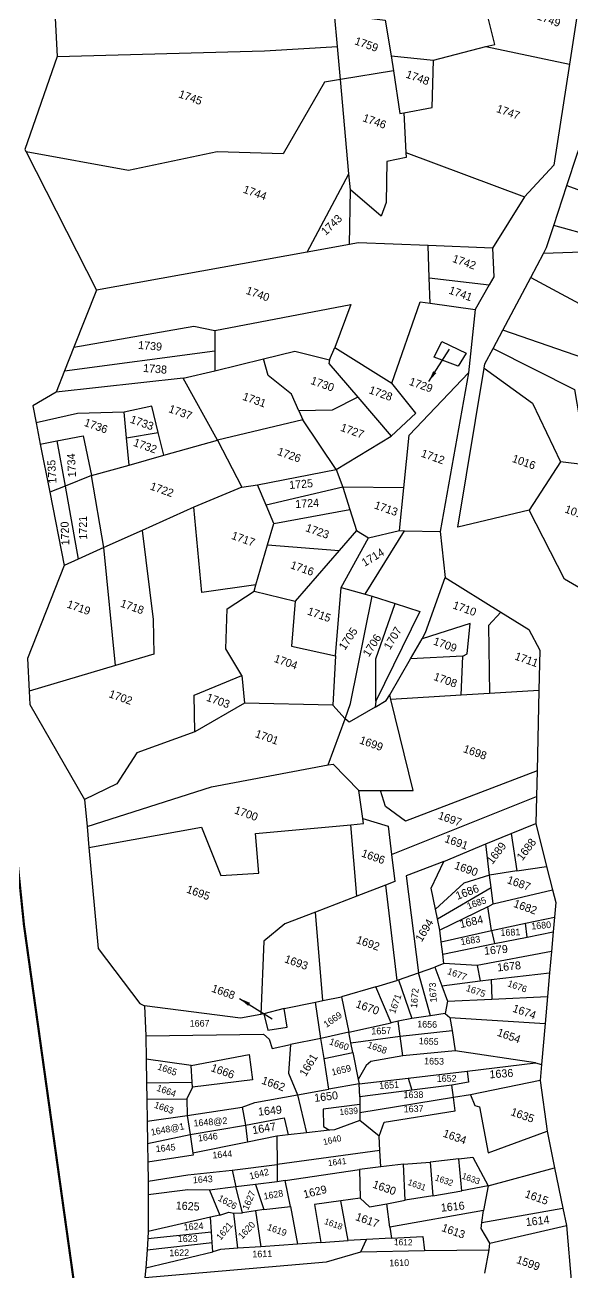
# Model space of a CAD drawing. Header units: metres. Extents: x 257130 to 259931, y 2184702 to 2188115.
# Drawn here: x 257458 to 257702, y 2185985 to 2186541 of the extents above; entities that cross this region are included whole.
import ezdxf

# ---------------------------------------------------------------- set-up
doc = ezdxf.new("R2010")
doc.units = ezdxf.units.M
for name, color, linetype in [('OFF', 1, 'Continuous'), ('POLY_PARCEL', 6, 'Continuous'), ('POLY_ROAD', 30, 'Continuous'), ('SYM_ARROW', 1, 'Continuous'), ('TEXT_PARCEL', 7, 'Continuous'), ('V_BOUND_LINE', 7, 'Continuous')]:
    doc.layers.add(name, color=color, linetype=linetype)
doc.styles.add('TEXT_MAP', font='', dxfattribs={"height": 1.8})
doc.styles.get('TEXT_MAP').set_extended_font_data('Kruti Dev 050')
doc.dimstyles.get("Standard").update_dxf_attribs({"dimtxt": 0.18, "dimasz": 0.18, "dimexe": 0.18, "dimexo": 0.0625, "dimgap": 0.09, "dimtad": 0, "dimtih": 1, "dimtoh": 1, "dimdec": 4, "dimzin": 0, "dimdsep": 46, "dimtxsty": 'Standard', "dimcen": 0.09, "dimadec": 0, "dimazin": 0, "dimtfac": 1, "dimtdec": 4, "dimtofl": 0, "dimtmove": 0, "dimatfit": 3, "dimfxl": 1, "dimtolj": 1, "dimtzin": 0, "dimarcsym": 0})

# ---------------------------------------------------------------- blocks, each defined once
blk = doc.blocks.new('TEXTARROW')
blk.add_leader([(0, 0), (8.64, 0)], dimstyle='Standard', override={"dimtxt": 2.5, "dimasz": 2.5, "dimexe": 1.25, "dimexo": 0.625, "dimgap": 0.625, "dimtad": 1, "dimtih": 0, "dimtoh": 0, "dimzin": 8, "dimcen": 2.5, "dimtofl": 1})

msp = doc.modelspace()

# ---------------------------------------------------------------- linework, layer by layer
at = {"layer": 'OFF'}
for points in [[(257681.04, 2186464.59), (257666.77, 2186441.66)], [(257659.07, 2186414.25), (257656.09, 2186386.04)], [(257643.56, 2186315.2), (257645.69, 2186294.76)]]:
    msp.add_lwpolyline(points, dxfattribs=at)
at = {"layer": 'POLY_PARCEL'}
for points in [[(257480.97, 2186590.03), (257470.9, 2186564.46), (257472.78, 2186527.19)], [(257663.93, 2186531.61), (257667.84, 2186532.63), (257663.72, 2186549.24)], [(257597.78, 2186531.61), (257596.47, 2186546.28)], [(257596.47, 2186546.28), (257619.05, 2186543.36), (257621.67, 2186527.5)], [(257472.78, 2186527.19), (257565.18, 2186529.69), (257597.78, 2186531.61)], [(257599.1, 2186516.92), (257597.78, 2186531.61)], [(257640.54, 2186525.55), (257663.93, 2186531.61)], [(257663.93, 2186531.61), (257701.16, 2186523.78)], [(257472.78, 2186527.19), (257458.45, 2186485.76), (257459.02, 2186484.64)], [(257621.67, 2186527.5), (257640.54, 2186525.55)], [(257621.67, 2186527.5), (257622.78, 2186520.78)], [(257622.78, 2186520.78), (257599.1, 2186516.92)], [(257622.78, 2186520.78), (257625.47, 2186501.73), (257627.34, 2186502.09)], [(257627.34, 2186502.09), (257639.92, 2186504.52), (257640.54, 2186525.55)], [(257599.1, 2186516.92), (257599.05, 2186516.91), (257592.03, 2186515.79), (257573.56, 2186483.71), (257544.06, 2186484.6), (257504.66, 2186476.4), (257459.02, 2186484.64)], [(257602.86, 2186474.85), (257599.1, 2186516.92)], [(257627.34, 2186502.09), (257628.2, 2186484.45)], [(257459.02, 2186484.64), (257490.36, 2186422.9)], [(257628.2, 2186484.45), (257628.32, 2186482.1), (257619.76, 2186480.42), (257619.47, 2186462.03), (257617.16, 2186455.97), (257603.49, 2186467.79)], [(257628.2, 2186484.45), (257681.04, 2186464.59)], [(257584.21, 2186439.92), (257602.86, 2186474.85)], [(257603.49, 2186467.79), (257602.86, 2186474.85)], [(257603.16, 2186443.36), (257603.49, 2186467.79)], [(257700, 2186469.58), (257718.64, 2186462.87), (257712.45, 2186446.68), (257694.19, 2186451.81)], [(257603.16, 2186443.36), (257584.21, 2186439.92)], [(257638.11, 2186442.81), (257607.01, 2186444.06), (257603.16, 2186443.36)], [(257638.63, 2186428.4), (257638.11, 2186442.81)], [(257666.77, 2186441.66), (257638.11, 2186442.81)], [(257786.35, 2186443.22), (257736.78, 2186440.89), (257689.57, 2186439.33)], [(257584.21, 2186439.92), (257490.36, 2186422.9)], [(257638.63, 2186428.4), (257665.43, 2186425.34)], [(257639.03, 2186417.16), (257638.63, 2186428.4)], [(257683.89, 2186428.6), (257715.1, 2186411.73), (257785.14, 2186399.49)], [(257490.36, 2186422.9), (257480.29, 2186397.52)], [(257543.06, 2186405.02), (257603.7, 2186416.62), (257596.56, 2186397.36)], [(257621.95, 2186381.51), (257634.59, 2186417.8), (257639.03, 2186417.16)], [(257639.03, 2186417.16), (257659.07, 2186414.25)], [(257480.29, 2186397.52), (257533.75, 2186406.81), (257543.06, 2186405.02)], [(257543.06, 2186405.02), (257543.1, 2186395.81)], [(257715.8, 2186389.75), (257671.43, 2186405.06)], [(257480.29, 2186397.52), (257476.12, 2186386.96)], [(257476.12, 2186386.96), (257543.1, 2186395.81)], [(257543.1, 2186395.81), (257543.14, 2186386.91)], [(257564.77, 2186392.3), (257578.72, 2186395.77), (257594.12, 2186391.81)], [(257594.12, 2186391.81), (257596.56, 2186397.36)], [(257596.56, 2186397.36), (257621.95, 2186381.51)], [(257667.08, 2186396.84), (257703.39, 2186378.59), (257705.67, 2186365.6), (257740.39, 2186345.71)], [(257476.12, 2186386.96), (257472.32, 2186377.45)], [(257529, 2186383.7), (257543.14, 2186386.91)], [(257543.14, 2186386.91), (257564.77, 2186392.3)], [(257580.51, 2186369.07), (257577.2, 2186376.52), (257566.9, 2186384.93), (257564.77, 2186392.3)], [(257594.12, 2186391.81), (257593.89, 2186390.29), (257606.79, 2186375.15)], [(257663.17, 2186388.16), (257684.71, 2186372.52), (257697.09, 2186346.29)], [(257529, 2186383.7), (257472.32, 2186377.45)], [(257544.25, 2186356.07), (257529, 2186383.7)], [(257621.6, 2186357.78), (257632.6, 2186368.07), (257621.95, 2186381.51)], [(257627.31, 2186334.74), (257629.64, 2186358.27), (257656.09, 2186386.04)], [(257472.32, 2186377.45), (257461.9, 2186371.32), (257463.4, 2186363.72)], [(257517.85, 2186359.37), (257514.95, 2186371.25), (257502.64, 2186368.46)], [(257606.79, 2186375.15), (257595.32, 2186369.45), (257580.51, 2186369.07)], [(257606.79, 2186375.15), (257621.6, 2186357.78)], [(257502.64, 2186368.46), (257481.81, 2186367.94), (257463.4, 2186363.72)], [(257503.7, 2186357), (257502.64, 2186368.46)], [(257582.32, 2186365.14), (257544.25, 2186356.07)], [(257580.51, 2186369.07), (257582.32, 2186365.14)], [(257597.22, 2186342.85), (257582.32, 2186365.14)], [(257463.4, 2186363.72), (257465.28, 2186354.21)], [(257503.7, 2186357), (257517.85, 2186359.37)], [(257520.31, 2186349.29), (257517.85, 2186359.37)], [(257465.28, 2186354.21), (257472.69, 2186355.68)], [(257465.28, 2186354.21), (257469.51, 2186332.82)], [(257472.69, 2186355.68), (257484.39, 2186358.01), (257488.12, 2186340.17)], [(257472.69, 2186355.68), (257476.3, 2186335.5)], [(257504.82, 2186344.9), (257503.7, 2186357)], [(257520.31, 2186349.29), (257544.25, 2186356.07)], [(257544.25, 2186356.07), (257555.11, 2186335.08)], [(257597.22, 2186342.85), (257621.6, 2186357.78)], [(257504.82, 2186344.9), (257520.31, 2186349.29)], [(257488.12, 2186340.17), (257504.82, 2186344.9)], [(257562.1, 2186336.11), (257597.22, 2186342.85)], [(257597.22, 2186342.85), (257600.09, 2186335.02)], [(257697.09, 2186346.29), (257683.13, 2186324.75)], [(257740.47, 2186340.95), (257697.09, 2186346.29)], [(257488.12, 2186340.17), (257476.3, 2186335.5)], [(257493.59, 2186308.06), (257488.12, 2186340.17)], [(257476.3, 2186335.5), (257469.51, 2186332.82)], [(257469.51, 2186332.82), (257475.97, 2186300.13)], [(257476.3, 2186335.5), (257482.14, 2186302.9)], [(257555.11, 2186335.08), (257533.76, 2186326.12)], [(257555.11, 2186335.08), (257562.1, 2186336.11)], [(257565.95, 2186327), (257562.1, 2186336.11)], [(257600.09, 2186335.02), (257565.95, 2186327)], [(257627.31, 2186334.74), (257600.09, 2186335.02)], [(257600.09, 2186335.02), (257603.25, 2186325.06)], [(257625.43, 2186315.67), (257627.31, 2186334.74)], [(257533.76, 2186326.12), (257510.73, 2186315.76)], [(257561.42, 2186291.49), (257537.28, 2186287.96), (257533.76, 2186326.12)], [(257569.4, 2186318.84), (257565.95, 2186327)], [(257569.4, 2186318.84), (257603.25, 2186325.06)], [(257603.25, 2186325.06), (257606.21, 2186315.72)], [(257510.73, 2186315.76), (257493.59, 2186308.06)], [(257510.73, 2186315.76), (257515.55, 2186275.91), (257515.87, 2186260.51), (257498.72, 2186255.44)], [(257566.6, 2186309.25), (257569.4, 2186318.84)], [(257606.21, 2186315.72), (257598.49, 2186306.81)], [(257606.21, 2186315.72), (257611.56, 2186312.36)], [(257610.08, 2186287.29), (257627.62, 2186315.61)], [(257611.56, 2186312.36), (257625.43, 2186315.67)], [(257625.43, 2186315.67), (257627.62, 2186315.61)], [(257627.62, 2186315.61), (257643.56, 2186315.2)], [(257561.42, 2186291.49), (257566.6, 2186309.25)], [(257566.6, 2186309.25), (257598.49, 2186306.81)], [(257599.37, 2186290.19), (257611.56, 2186312.36)], [(257493.59, 2186308.06), (257482.14, 2186302.9)], [(257498.72, 2186255.44), (257493.59, 2186308.06)], [(257598.49, 2186306.81), (257578.86, 2186284.13)], [(257475.97, 2186300.13), (257459.64, 2186258.64), (257460.29, 2186244.07)], [(257482.14, 2186302.9), (257475.97, 2186300.13)], [(257635.47, 2186267.39), (257637.04, 2186270.11), (257645.69, 2186294.76)], [(257555.13, 2186250.95), (257548.04, 2186262.87), (257548.59, 2186280.71), (257560.6, 2186288.66)], [(257560.6, 2186288.66), (257561.42, 2186291.49)], [(257560.6, 2186288.66), (257578.86, 2186284.13)], [(257596.79, 2186259.78), (257599.37, 2186290.19)], [(257599.37, 2186290.19), (257610.08, 2186287.29)], [(257610.08, 2186287.29), (257613.23, 2186286.44)], [(257578.86, 2186284.13), (257577.22, 2186264.09), (257596.79, 2186259.78)], [(257601.12, 2186231.61), (257603.61, 2186238.45), (257613.23, 2186286.44)], [(257613.23, 2186286.44), (257623.43, 2186283.1)], [(257614.86, 2186239.55), (257614.8, 2186258.4), (257623.43, 2186283.1)], [(257623.43, 2186283.1), (257634.45, 2186279.49), (257614.86, 2186239.55)], [(257670.52, 2186279.29), (257664.99, 2186273.24), (257665.52, 2186242.94)], [(257653.55, 2186259.59), (257655.49, 2186260.73), (257656.9, 2186274.13), (257635.47, 2186267.39)], [(257630.33, 2186258.48), (257635.47, 2186267.39)], [(257596.79, 2186259.78), (257595.74, 2186237.81)], [(257653.55, 2186259.59), (257630.33, 2186258.48)], [(257652.93, 2186242.19), (257653.55, 2186259.59)], [(257498.72, 2186255.44), (257460.29, 2186244.07)], [(257621.05, 2186242.42), (257630.33, 2186258.48)], [(257534.16, 2186225.92), (257533.81, 2186242.2), (257555.13, 2186250.95)], [(257555.13, 2186250.95), (257556.26, 2186238.59)], [(257460.29, 2186244.07), (257460.56, 2186238.07), (257485.04, 2186195.64)], [(257614.53, 2186236.92), (257619.38, 2186239.77), (257621.05, 2186242.42)], [(257621.56, 2186240.34), (257621.05, 2186242.42)], [(257652.93, 2186242.19), (257621.56, 2186240.34)], [(257665.52, 2186242.94), (257652.93, 2186242.19)], [(257687.51, 2186244.23), (257665.52, 2186242.94)], [(257556.26, 2186238.59), (257534.16, 2186225.92)], [(257595.74, 2186237.81), (257556.26, 2186238.59)], [(257601.12, 2186231.61), (257595.74, 2186237.81)], [(257614.53, 2186236.92), (257602.96, 2186230.19), (257601.12, 2186231.61)], [(257614.86, 2186239.55), (257614.53, 2186236.92)], [(257616.87, 2186199.73), (257631.51, 2186199.72), (257621.56, 2186240.34)], [(257593.65, 2186211.1), (257601.12, 2186231.61)], [(257534.16, 2186225.92), (257508.31, 2186216.49), (257499.38, 2186202.66), (257485.04, 2186195.64)], [(257486.13, 2186183.62), (257541.58, 2186201.35), (257593.65, 2186211.1)], [(257593.65, 2186211.1), (257595.82, 2186211.5), (257607.21, 2186199.75)], [(257686.69, 2186208.39), (257628.02, 2186185.97), (257619.18, 2186192.49), (257616.87, 2186199.73)], [(257609.08, 2186187.11), (257607.21, 2186199.75)], [(257607.21, 2186199.75), (257616.87, 2186199.73)], [(257485.04, 2186195.64), (257486.13, 2186183.62)], [(257621.87, 2186171.11), (257686.43, 2186196.95)], [(257603.66, 2186184.38), (257609.41, 2186184.9), (257609.08, 2186187.11)], [(257609.08, 2186187.11), (257620.29, 2186183.8), (257621.87, 2186171.11)], [(257486.13, 2186183.62), (257486.97, 2186174.3)], [(257486.97, 2186174.3), (257537.15, 2186183.39), (257545.82, 2186161.8), (257562.69, 2186162.81), (257561.21, 2186180.54), (257603.66, 2186184.38)], [(257606.35, 2186152.49), (257603.66, 2186184.38)], [(257675.19, 2186180.53), (257686.15, 2186184.91)], [(257645.21, 2186167.98), (257663.88, 2186175.81)], [(257663.88, 2186175.81), (257675.19, 2186180.53)], [(257665.57, 2186161.94), (257663.88, 2186175.81)], [(257675.19, 2186180.53), (257677.66, 2186163.82)], [(257486.97, 2186174.3), (257491.05, 2186129.23), (257509.63, 2186104.57), (257511.7, 2186103.66)], [(257621.87, 2186171.11), (257623.37, 2186159.01), (257619.19, 2186157.41)], [(257645.21, 2186167.98), (257628.33, 2186161.58), (257633.88, 2186118.27)], [(257641.47, 2186146.72), (257639.57, 2186156.11), (257645.21, 2186167.98)], [(257677.66, 2186163.82), (257690.97, 2186165.76)], [(257665.57, 2186161.94), (257654.11, 2186158.39), (257641.47, 2186146.72)], [(257677.66, 2186163.82), (257665.57, 2186161.94)], [(257666.25, 2186156.4), (257665.57, 2186161.94)], [(257619.19, 2186157.41), (257606.35, 2186152.49)], [(257619.19, 2186157.41), (257624.21, 2186114.91)], [(257642.36, 2186142.34), (257666.25, 2186156.4)], [(257667.13, 2186149.16), (257666.25, 2186156.4)], [(257667.13, 2186149.16), (257693.6, 2186155.31)], [(257606.35, 2186152.49), (257587.94, 2186145.45)], [(257664.69, 2186147.76), (257643.37, 2186137.36)], [(257664.69, 2186147.76), (257667.13, 2186149.16)], [(257666.44, 2186137.2), (257664.69, 2186147.76)], [(257587.94, 2186145.45), (257574.28, 2186140.22), (257564.92, 2186132.4), (257563.57, 2186099.74)], [(257591.24, 2186105.94), (257587.94, 2186145.45)], [(257642.36, 2186142.34), (257641.47, 2186146.72)], [(257643.37, 2186137.36), (257642.36, 2186142.34)], [(257681.58, 2186140.44), (257694.46, 2186143.19)], [(257644, 2186132.09), (257643.37, 2186137.36)], [(257644, 2186132.09), (257666.44, 2186137.2)], [(257666.44, 2186137.2), (257681.58, 2186140.44)], [(257666.44, 2186137.2), (257667.73, 2186131.39)], [(257682.34, 2186134.27), (257681.58, 2186140.44)], [(257682.34, 2186134.27), (257693.87, 2186136.54)], [(257644.66, 2186126.61), (257644, 2186132.09)], [(257644.66, 2186126.61), (257667.73, 2186131.39)], [(257667.73, 2186131.39), (257682.34, 2186134.27)], [(257645.17, 2186122.41), (257644.66, 2186126.61)], [(257693.1, 2186127.78), (257660, 2186121.55)], [(257633.88, 2186118.27), (257641.14, 2186120.81)], [(257645.17, 2186122.41), (257641.14, 2186120.81)], [(257641.14, 2186120.81), (257644.25, 2186112.5)], [(257660, 2186121.55), (257645.17, 2186122.41)], [(257660, 2186121.55), (257661.38, 2186114.75)], [(257614.9, 2186112.08), (257624.21, 2186114.91)], [(257624.21, 2186114.91), (257624.96, 2186115.13)], [(257624.96, 2186115.13), (257633.88, 2186118.27)], [(257624.96, 2186115.13), (257630.95, 2186097.98)], [(257639.15, 2186099.18), (257633.88, 2186118.27)], [(257644.25, 2186112.5), (257661.38, 2186114.75)], [(257661.38, 2186114.75), (257666.23, 2186115.38)], [(257666.23, 2186115.38), (257692.28, 2186118.35)], [(257666.23, 2186115.38), (257666.59, 2186106.62)], [(257614.9, 2186112.08), (257599.48, 2186107.64)], [(257621.62, 2186096.07), (257614.9, 2186112.08)], [(257644.25, 2186112.5), (257646.79, 2186105.73)], [(257563.57, 2186099.74), (257554.44, 2186098.04), (257511.7, 2186103.66)], [(257511.7, 2186103.66), (257512.32, 2186090.22)], [(257573.93, 2186102.38), (257587.9, 2186105.25)], [(257587.9, 2186105.25), (257591.24, 2186105.94)], [(257590.37, 2186089.06), (257587.9, 2186105.25)], [(257591.24, 2186105.94), (257599.48, 2186107.64)], [(257599.48, 2186107.64), (257602.82, 2186091.86)], [(257646.79, 2186105.73), (257645.77, 2186100.15)], [(257646.79, 2186105.73), (257666.59, 2186106.62)], [(257666.59, 2186106.62), (257691.34, 2186107.74)], [(257564.98, 2186100.01), (257563.57, 2186099.74)], [(257564.98, 2186100.01), (257566.73, 2186092.79), (257575.38, 2186094.03), (257573.93, 2186102.38)], [(257573.93, 2186102.38), (257564.98, 2186100.01)], [(257630.95, 2186097.98), (257624.79, 2186096.72)], [(257639.15, 2186099.18), (257630.95, 2186097.98)], [(257645.77, 2186100.15), (257639.15, 2186099.18)], [(257645.77, 2186100.15), (257647.86, 2186098.43)], [(257647.86, 2186098.43), (257690.29, 2186095.77)], [(257647.86, 2186098.43), (257648.8, 2186092.51)], [(257602.82, 2186091.86), (257621.62, 2186096.07)], [(257624.79, 2186096.72), (257621.62, 2186096.07)], [(257625.67, 2186090.07), (257624.79, 2186096.72)], [(257625.67, 2186090.07), (257648.8, 2186092.51)], [(257648.8, 2186092.51), (257650.23, 2186083.54)], [(257512.32, 2186090.22), (257564.74, 2186090.96), (257567.25, 2186088.68), (257568.57, 2186084.61), (257576.85, 2186086.32)], [(257512.32, 2186090.22), (257512.48, 2186079.83)], [(257576.85, 2186086.32), (257575.84, 2186073.5), (257579.96, 2186063.82)], [(257590.37, 2186089.06), (257576.85, 2186086.32)], [(257602.82, 2186091.86), (257590.37, 2186089.06)], [(257591.74, 2186080.05), (257590.37, 2186089.06)], [(257603.74, 2186087.09), (257602.82, 2186091.86)], [(257603.74, 2186087.09), (257625.67, 2186090.07)], [(257604.57, 2186082.81), (257603.74, 2186087.09)], [(257626.83, 2186081.3), (257625.67, 2186090.07)], [(257532.58, 2186077.01), (257558.4, 2186081.91), (257559.89, 2186070.59), (257533.12, 2186067.27)], [(257591.74, 2186080.05), (257604.57, 2186082.81)], [(257604.57, 2186082.81), (257607.02, 2186070.74)], [(257626.83, 2186081.3), (257612.61, 2186078.7), (257610.46, 2186076.93), (257607.02, 2186070.74)], [(257650.23, 2186083.54), (257626.83, 2186081.3)], [(257685.98, 2186078.18), (257650.23, 2186083.54)], [(257532.58, 2186077.01), (257512.48, 2186079.83)], [(257512.48, 2186079.83), (257512.65, 2186069.27)], [(257532.99, 2186069.55), (257532.58, 2186077.01)], [(257593.83, 2186066.33), (257591.74, 2186080.05)], [(257655.57, 2186074.44), (257685.98, 2186078.18)], [(257685.98, 2186078.18), (257688.68, 2186077.4)], [(257607.02, 2186070.74), (257607.43, 2186068.72)], [(257607.43, 2186068.72), (257629.31, 2186071.29)], [(257629.31, 2186071.29), (257655.57, 2186074.44)], [(257629.31, 2186071.29), (257630.88, 2186065.98)], [(257655.57, 2186074.44), (257656.21, 2186069.57), (257648.71, 2186068.25)], [(257688.05, 2186070.27), (257657.04, 2186063.89)], [(257512.65, 2186069.27), (257532.99, 2186069.55)], [(257512.65, 2186069.27), (257512.76, 2186061.94)], [(257533.12, 2186067.27), (257530.58, 2186062.09)], [(257533.12, 2186067.27), (257532.99, 2186069.55)], [(257579.96, 2186063.82), (257593.83, 2186066.33)], [(257607.43, 2186068.72), (257593.83, 2186066.33)], [(257607.76, 2186062.98), (257607.43, 2186068.72)], [(257630.88, 2186065.98), (257607.76, 2186062.98)], [(257648.71, 2186068.25), (257630.88, 2186065.98)], [(257649.48, 2186062.66), (257648.71, 2186068.25)], [(257512.76, 2186061.94), (257530.58, 2186062.09)], [(257512.76, 2186061.94), (257512.92, 2186052.18)], [(257530.58, 2186062.09), (257530.79, 2186054.63)], [(257555.23, 2186058.3), (257560.83, 2186060.45), (257579.96, 2186063.82)], [(257579.96, 2186063.82), (257583.92, 2186046.93)], [(257607.73, 2186059.63), (257591.39, 2186057.46), (257591.56, 2186049.79), (257594.24, 2186048.07)], [(257649.48, 2186062.66), (257607.7, 2186055.84)], [(257607.73, 2186059.63), (257607.7, 2186055.84)], [(257607.76, 2186062.98), (257607.73, 2186059.63)], [(257616.3, 2186045.36), (257618.49, 2186051.69), (257650.21, 2186056.69), (257649.48, 2186062.66)], [(257657.04, 2186063.89), (257649.48, 2186062.66)], [(257657.04, 2186063.89), (257658.9, 2186059.12), (257661.08, 2186058.56), (257664.87, 2186037.98), (257691.22, 2186047.71)], [(257512.92, 2186052.18), (257530.79, 2186054.63)], [(257530.79, 2186054.63), (257555.23, 2186058.3)], [(257530.79, 2186054.63), (257532.03, 2186046.11)], [(257555.23, 2186058.3), (257556.79, 2186050.29)], [(257556.79, 2186050.29), (257574.04, 2186053.64), (257575.8, 2186046.03)], [(257607.7, 2186055.84), (257607.67, 2186052.43)], [(257512.92, 2186052.18), (257513.07, 2186042.13)], [(257532.03, 2186046.11), (257556.79, 2186050.29)], [(257556.79, 2186050.29), (257557.67, 2186042.81)], [(257594.24, 2186048.07), (257583.92, 2186046.93)], [(257607.67, 2186052.43), (257596.48, 2186048.32), (257594.24, 2186048.07)], [(257616.3, 2186045.36), (257607.67, 2186052.43)], [(257513.07, 2186042.13), (257532.03, 2186046.11)], [(257513.07, 2186042.13), (257513.2, 2186033.79)], [(257532.03, 2186046.11), (257533.23, 2186037.84)], [(257557.67, 2186042.81), (257533.23, 2186037.84)], [(257570.7, 2186045.46), (257557.67, 2186042.81)], [(257575.8, 2186046.03), (257570.7, 2186045.46)], [(257570.7, 2186045.46), (257570.82, 2186032.73)], [(257583.92, 2186046.93), (257575.8, 2186046.03)], [(257616.62, 2186039.07), (257616.3, 2186045.36)], [(257533.23, 2186037.84), (257533.35, 2186036.98), (257513.2, 2186033.79)], [(257616.62, 2186039.07), (257570.82, 2186032.73)], [(257617, 2186031.69), (257616.62, 2186039.07)], [(257513.2, 2186033.79), (257513.33, 2186025.39)], [(257550.73, 2186030.2), (257570.82, 2186032.73)], [(257570.82, 2186032.73), (257570.9, 2186025.08)], [(257617, 2186031.69), (257607.49, 2186030.54)], [(257627.22, 2186032.94), (257617, 2186031.69)], [(257627.22, 2186032.94), (257639.05, 2186033.78)], [(257627.95, 2186016.8), (257627.22, 2186032.94)], [(257651.89, 2186035.25), (257639.05, 2186033.78)], [(257639.05, 2186033.78), (257640.28, 2186018.76)], [(257651.89, 2186035.25), (257658.01, 2186036.04), (257664.93, 2186023.31)], [(257653.18, 2186020.97), (257651.89, 2186035.25)], [(257664.93, 2186023.31), (257694.53, 2186031.36)], [(257513.33, 2186025.39), (257530.98, 2186028.16), (257550.73, 2186030.2)], [(257513.33, 2186025.39), (257513.33, 2186019.28)], [(257550.73, 2186030.2), (257552.44, 2186022.75)], [(257574.42, 2186025.69), (257570.9, 2186025.08)], [(257574.42, 2186025.69), (257607.49, 2186030.54)], [(257576.85, 2186014.02), (257574.42, 2186025.69)], [(257607.49, 2186030.54), (257607.81, 2186017.78)], [(257540.69, 2186021.32), (257531.04, 2186021.52), (257513.33, 2186019.28)], [(257552.44, 2186022.75), (257540.69, 2186021.32)], [(257540.69, 2186021.32), (257545.33, 2186010.19)], [(257561.18, 2186023.85), (257552.44, 2186022.75)], [(257555.43, 2186011.24), (257552.44, 2186022.75)], [(257570.9, 2186025.08), (257561.18, 2186023.85)], [(257561.18, 2186023.85), (257564.92, 2186012.71)], [(257640.28, 2186018.76), (257653.18, 2186020.97)], [(257664.93, 2186023.31), (257653.18, 2186020.97)], [(257664.93, 2186023.31), (257662.83, 2186012.28)], [(257513.33, 2186019.28), (257513.32, 2186002.92)], [(257564.92, 2186012.71), (257576.85, 2186014.02)], [(257576.85, 2186014.02), (257579.95, 2185997.25)], [(257599.28, 2186016.61), (257587.46, 2186014.99), (257590.27, 2185998)], [(257607.81, 2186017.78), (257599.28, 2186016.61)], [(257602.55, 2185998.81), (257599.28, 2186016.61)], [(257607.81, 2186017.78), (257612.04, 2186013.9), (257619.74, 2186015.3)], [(257619.74, 2186015.3), (257627.95, 2186016.8)], [(257621.15, 2186004.85), (257619.74, 2186015.3)], [(257640.28, 2186018.76), (257627.95, 2186016.8)], [(257541.1, 2186009.23), (257513.32, 2186002.92)], [(257545.33, 2186010.19), (257541.1, 2186009.23)], [(257541.56, 2186002.76), (257541.1, 2186009.23)], [(257545.33, 2186010.19), (257549.25, 2186011.49), (257551.56, 2186011)], [(257551.56, 2186011), (257555.43, 2186011.24)], [(257553.33, 2185995.42), (257551.56, 2186011)], [(257561.24, 2186012.14), (257555.43, 2186011.24)], [(257564.92, 2186012.71), (257561.24, 2186012.14)], [(257561.24, 2186012.14), (257563.53, 2185996.08)], [(257662.83, 2186012.28), (257621.15, 2186004.85)], [(257662.13, 2186006.84), (257698.18, 2186013.35)], [(257662.13, 2186006.84), (257662.83, 2186012.28)], [(257513.32, 2186002.92), (257513.14, 2185999.75)], [(257621.15, 2186004.85), (257621.79, 2185999.98)], [(257665.63, 2185997.74), (257661.81, 2186004.29), (257662.13, 2186006.84)], [(257665.63, 2185997.74), (257699.76, 2186005.58)], [(257513.14, 2185999.75), (257512.84, 2185994.73)], [(257512.84, 2185994.73), (257541.9, 2185997.95)], [(257513.14, 2185999.75), (257541.56, 2186002.76)], [(257541.9, 2185997.95), (257541.56, 2186002.76)], [(257542.19, 2185993.81), (257541.9, 2185997.95)], [(257590.27, 2185998), (257579.95, 2185997.25)], [(257590.27, 2185998), (257602.55, 2185998.81)], [(257610.68, 2185999.3), (257602.55, 2185998.81)], [(257608.12, 2185993.76), (257610.68, 2185999.3)], [(257621.79, 2185999.98), (257610.68, 2185999.3)], [(257621.79, 2185999.98), (257635.78, 2186000.71), (257636.55, 2185994.39)], [(257665.31, 2185994.72), (257665.63, 2185997.74)], [(257511.84, 2185982.42), (257592.87, 2185989.31), (257608.12, 2185993.76)], [(257512.84, 2185994.73), (257512.37, 2185986.62)], [(257512.37, 2185986.62), (257542.19, 2185993.81)], [(257553.33, 2185995.42), (257545.61, 2185994.91), (257542.19, 2185993.81)], [(257563.53, 2185996.08), (257553.33, 2185995.42)], [(257579.95, 2185997.25), (257563.53, 2185996.08)], [(257608.12, 2185993.76), (257636.55, 2185994.39)], [(257636.55, 2185994.39), (257665.31, 2185994.72)], [(257663.46, 2185984.36), (257665.31, 2185994.72)], [(257512.37, 2185986.62), (257511.84, 2185982.42)]]:
    msp.add_lwpolyline(points, dxfattribs=at)
msp.add_lwpolyline([(257640.91, 2186393.08), (257644.29, 2186399.98), (257655.16, 2186394.88), (257651.53, 2186388.99)], close=True, dxfattribs=at)
at = {"layer": 'POLY_ROAD'}
for points in [[(257705.42, 2186557.05), (257704.72, 2186546.93), (257701.16, 2186523.78)], [(257701.16, 2186523.78), (257694.23, 2186478.69), (257681.04, 2186464.59)], [(257700, 2186469.58), (257704.61, 2186483.67), (257717.44, 2186519.33)], [(257694.19, 2186451.81), (257700, 2186469.58)], [(257689.57, 2186439.33), (257690.97, 2186441.97), (257694.19, 2186451.81)], [(257666.77, 2186441.66), (257667.5, 2186428.95), (257665.43, 2186425.34)], [(257683.89, 2186428.6), (257689.57, 2186439.33)], [(257671.43, 2186405.06), (257683.89, 2186428.6)], [(257665.43, 2186425.34), (257659.07, 2186414.25)], [(257667.08, 2186396.84), (257671.43, 2186405.06)], [(257663.17, 2186388.16), (257663.47, 2186390.03), (257667.08, 2186396.84)], [(257683.13, 2186324.75), (257651.38, 2186317.12), (257663.17, 2186388.16)], [(257656.09, 2186386.04), (257643.56, 2186315.2)], [(257710.73, 2186287.15), (257698.98, 2186293.93), (257683.13, 2186324.75)], [(257645.69, 2186294.76), (257670.52, 2186279.29)], [(257670.52, 2186279.29), (257683.05, 2186271.48), (257687.93, 2186262.27), (257687.51, 2186244.23)], [(257687.51, 2186244.23), (257686.69, 2186208.39)], [(257686.69, 2186208.39), (257686.43, 2186196.95)], [(257686.43, 2186196.95), (257686.15, 2186184.91)], [(257686.15, 2186184.91), (257690.97, 2186165.76)], [(257690.97, 2186165.76), (257693.6, 2186155.31)], [(257693.6, 2186155.31), (257695.02, 2186149.66), (257694.46, 2186143.19)], [(257694.46, 2186143.19), (257693.87, 2186136.54)], [(257693.87, 2186136.54), (257693.1, 2186127.78)], [(257693.1, 2186127.78), (257692.28, 2186118.35)], [(257692.28, 2186118.35), (257691.34, 2186107.74)], [(257691.34, 2186107.74), (257690.29, 2186095.77)], [(257690.29, 2186095.77), (257688.68, 2186077.4)], [(257688.68, 2186077.4), (257688.05, 2186070.27)], [(257688.05, 2186070.27), (257691.22, 2186047.71)], [(257691.22, 2186047.71), (257694.53, 2186031.36)], [(257694.53, 2186031.36), (257698.18, 2186013.35)], [(257698.18, 2186013.35), (257699.76, 2186005.58)], [(257699.76, 2186005.58), (257702.06, 2185979.45)]]:
    msp.add_lwpolyline(points, dxfattribs=at)
at = {"layer": 'V_BOUND_LINE', "const_width": 0.992}
msp.add_lwpolyline([(257653.02, 2186987.52), (257580.07, 2186827.22), (257506.35, 2186665.54), (257441.7, 2186515.33), (257442.12, 2186295.14), (257457.99, 2186139.67), (257489.69, 2185912.74), (257497.13, 2185864.49), (257528.14, 2185715.01), (257546.33, 2185630.52), (257552.92, 2185602.36), (257592.12, 2185419.04), (257595.13, 2185408.61)], dxfattribs=at)

# ---------------------------------------------------------------- block references
at = {"layer": 'SYM_ARROW', "xscale": 1.98365995603694, "yscale": 1.98365995603694, "zscale": 1.98365995603694}
for p, rotation in [((257638.41, 2186382.17), 57.38451200688039), ((257554.14, 2186106.88), 327.8476073498196)]:
    msp.add_blockref('TEXTARROW', p, dxfattribs=dict(at, rotation=rotation))

# ---------------------------------------------------------------- texts
at = {"layer": 'TEXT_PARCEL', "style": 'TEXT_MAP'}
for s, height, rotation, p in [('1749', 3.571, 340.3739, (257686.37, 2186543.86)), ('1759', 3.571, 340.3739, (257605.1, 2186532.75)), ('1748', 3.571, 340.3739, (257627.93, 2186517.9)), ('1745', 3.571, 340.3739, (257526.62, 2186509.06)), ('1747', 3.571, 340.3739, (257668.26, 2186502.54)), ('1746', 3.571, 340.3739, (257608.68, 2186498.43)), ('1744', 3.571, 340.3739, (257555.37, 2186466.53)), ('1743', 3.571, 43.8042, (257592.48, 2186447.16)), ('1742', 3.571, 340.3739, (257648.66, 2186435.63)), ('1740', 3.571, 340.3739, (257556.64, 2186421.39)), ('1741', 3.571, 340.3739, (257647.05, 2186421.51)), ('1739', 3.571, 355.3739, (257508.79, 2186396.75)), ('1738', 3.571, 355.3739, (257511.01, 2186386.49)), ('1730', 3.571, 340.3739, (257585.46, 2186381.19)), ('1729', 3.571, 340.3739, (257629.37, 2186380.78)), ('1731', 3.571, 340.3739, (257555.13, 2186374.1)), ('1728', 3.571, 340.3739, (257611.44, 2186377.01)), ('1737', 3.571, 340.3739, (257522.16, 2186368.59)), ('1736', 3.571, 340.3739, (257484.51, 2186362.48)), ('1733', 3.571, 340.3739, (257505.01, 2186363.9)), ('1727', 3.571, 340.3739, (257598.77, 2186360.27)), ('1732', 3.571, 340.3739, (257506.44, 2186353.58)), ('1734', 3.571, 92.6842, (257481.21, 2186339.54)), ('1726', 3.571, 340.3739, (257570.63, 2186349.55)), ('1712', 3.571, 340.3739, (257634.68, 2186348.73)), ('1016', 3.571, 340.3739, (257675.26, 2186346.4)), ('1735', 3.571, 93.1605, (257472.51, 2186336.73)), ('1722', 3.571, 340.3739, (257513.91, 2186334.06)), ('1725', 3.571, 4.7633, (257576.34, 2186334.2)), ('1724', 3.571, 3.8682, (257579.04, 2186325.71)), ('1713', 3.571, 340.3739, (257613.84, 2186325.63)), ('1017', 3.571, 340.3739, (257698.75, 2186323.83)), ('1721', 3.571, 90.9339, (257486.18, 2186311.65)), ('1720', 3.571, 92.1793, (257478.24, 2186309.13)), ('1717', 3.571, 340.3739, (257550.17, 2186312.04)), ('1723', 3.571, 340.3739, (257583.22, 2186315.49)), ('1714', 3.571, 31.1945, (257609.87, 2186299.47)), ('1716', 3.571, 340.3739, (257576.45, 2186298.94)), ('1719', 3.571, 340.3739, (257476.82, 2186281.43)), ('1718', 3.571, 340.3739, (257500.65, 2186281.8)), ('1715', 3.571, 340.3739, (257584.02, 2186278.3)), ('1710', 3.571, 340.3739, (257648.83, 2186280.99)), ('1705', 3.571, 56.3349, (257601.04, 2186262.03)), ('1707', 3.571, 59.4863, (257621.17, 2186262.2)), ('1706', 3.571, 57.1308, (257611.74, 2186259.02)), ('1709', 3.571, 340.3739, (257640.14, 2186264.9)), ('1704', 3.571, 340.3739, (257569.15, 2186257.15)), ('1711', 3.571, 340.3739, (257676.46, 2186258.22)), ('1708', 3.571, 340.3739, (257640.27, 2186249.09)), ('1702', 3.571, 340.3739, (257495.54, 2186241.38)), ('1703', 3.571, 340.3739, (257538.97, 2186239.83)), ('1701', 3.571, 340.3739, (257560.71, 2186223.59)), ('1699', 3.571, 340.3739, (257607.25, 2186220.78)), ('1698', 3.571, 340.3739, (257653.48, 2186216.88)), ('1700', 3.571, 340.3739, (257551.48, 2186189.55)), ('1697', 3.571, 340.3739, (257642.28, 2186187.13)), ('1691', 3.571, 340.3739, (257645.17, 2186176.78)), ('1689', 3.571, 52.7204, (257666.82, 2186166.45)), ('1688', 3.571, 53.0166, (257680.17, 2186168.1)), ('1696', 3.571, 340.3739, (257608.11, 2186170.3)), ('1690', 3.571, 340.3739, (257649.53, 2186164.87)), ('1687', 3.571, 340.3739, (257673.03, 2186158.41)), ('1695', 3.571, 340.3739, (257530.11, 2186154.21)), ('1686', 3.571, 20.7101, (257651.22, 2186150.85)), ('1685', 2.975, 19.6576, (257656.07, 2186146.57)), ('1682', 3.571, 340.3739, (257675.88, 2186147.82)), ('1694', 3.571, 59.0617, (257635.28, 2186131.82)), ('1684', 3.571, 12.6442, (257652.62, 2186138.22)), ('1681', 2.975, 2.7499, (257670.46, 2186134.71)), ('1680', 2.975, 4.993, (257684.25, 2186137.61)), ('1692', 3.571, 340.3739, (257605.77, 2186131.67)), ('1683', 2.975, 8.9795, (257652.84, 2186130.63)), ('1693', 3.571, 340.3739, (257573.81, 2186123.1)), ('1679', 3.571, 4.993, (257663.22, 2186126.34)), ('1677', 2.975, 340.3739, (257646.42, 2186117.83)), ('1678', 3.571, 5.7771, (257669.09, 2186118.91)), ('1676', 2.975, 340.3739, (257673.28, 2186112.38)), ('1668', 3.571, 340.3739, (257541.29, 2186109.97)), ('1672', 2.975, 85.1203, (257633.2, 2186102.52)), ('1673', 2.975, 92.8575, (257641.99, 2186105.21)), ('1675', 2.975, 340.3739, (257654.76, 2186110.32)), ('1670', 3.571, 340.3739, (257605.56, 2186103.04)), ('1671', 2.975, 70.3739, (257623.36, 2186099.86)), ('1674', 3.571, 340.3739, (257675.48, 2186101.07)), ('1669', 2.975, 34.8308, (257592.83, 2186093.71)), ('1667', 2.975, 0.9261, (257531.89, 2186094.23)), ('1657', 2.975, 2.1713, (257612.9, 2186090.77)), ('1656', 2.975, 358.8054, (257633.26, 2186093.96)), ('1654', 3.571, 340.3739, (257668.58, 2186090.34)), ('1660', 2.975, 340.3739, (257593.84, 2186086.51)), ('1658', 2.975, 340.3739, (257610.8, 2186085.01)), ('1655', 2.975, 357.0699, (257633.92, 2186086.52)), ('1661', 3.571, 58.4829, (257583.57, 2186071.73)), ('1665', 2.975, 340.3739, (257517.24, 2186075.28)), ('1666', 3.571, 340.3739, (257541.01, 2186074.54)), ('1659', 2.975, 13.1038, (257595.43, 2186072.45)), ('1653', 2.975, 358.8054, (257636.34, 2186077.48)), ('1636', 3.571, 3.7549, (257665.61, 2186071.22)), ('1662', 3.571, 340.3739, (257563.6, 2186068.93)), ('1651', 2.975, 3.7549, (257616.44, 2186066.39)), ('1652', 2.975, 1.0655, (257642, 2186069.63)), ('1664', 2.975, 340.3739, (257516.84, 2186065.77)), ('1650', 3.571, 6.9343, (257587.59, 2186060.71)), ('1638', 2.975, 0.9261, (257627.21, 2186062.37)), ('1663', 2.975, 340.3739, (257515.77, 2186058.23)), ('1649', 3.571, 5.5706, (257562.5, 2186054.54)), ('1637', 2.975, 1.7406, (257627.3, 2186056.02)), ('1648@2', 2.975, 4.6308, (257533.7, 2186049.72)), ('1639', 2.777, 5.3864, (257598.76, 2186054.78)), ('1635', 3.571, 340.3739, (257674.65, 2186054.9)), ('1648@1', 2.975, 10.8985, (257514.85, 2186045.66)), ('1647', 3.571, 9.8448, (257560.09, 2186046.29)), ('1634', 3.571, 340.3739, (257644.45, 2186045.29)), ('1645', 2.975, 5.8327, (257516.86, 2186038.24)), ('1646', 2.975, 6.9343, (257535.72, 2186043.01)), ('1640', 2.777, 13.4799, (257591.68, 2186041.39)), ('1644', 2.975, 4.9367, (257542.12, 2186035.43)), ('1642', 2.975, 14.0585, (257558.86, 2186026.06)), ('1641', 2.777, 6.9343, (257593.64, 2186032.03)), ('1643', 2.975, 3.7549, (257533.38, 2186024.38)), ('1630', 3.571, 340.3739, (257613.08, 2186022.56)), ('1631', 2.777, 340.3739, (257628.79, 2186023.76)), ('1632', 2.777, 340.3739, (257640.95, 2186025.81)), ('1633', 2.777, 340.3739, (257652.89, 2186026.57)), ('1627', 2.975, 66.8691, (257557.87, 2186012.14)), ('1628', 2.975, 9.8448, (257565.06, 2186017.1)), ('1629', 3.571, 14.0586, (257582.99, 2186017.62)), ('1615', 3.571, 340.3739, (257680.97, 2186018.27)), ('1625', 3.571, 356.7603, (257525.58, 2186012.78)), ('1626', 2.975, 331.4031, (257544.14, 2186016.85)), ('1616', 3.571, 5.7109, (257643.99, 2186011.7)), ('1618', 2.777, 340.3739, (257591.61, 2186006.32)), ('1617', 3.571, 340.3739, (257605.47, 2186008.06)), ('1614', 3.571, 6.3942, (257681.86, 2186005.29)), ('1624', 2.975, 4.5151, (257529.29, 2186003.34)), ('1621', 2.975, 50.3871, (257545.65, 2185998.75)), ('1620', 2.975, 46.4071, (257555.25, 2185999.24)), ('1619', 2.975, 340.3739, (257566.14, 2186003.66)), ('1613', 3.571, 340.3739, (257643.84, 2186003.18)), ('1623', 2.975, 0.595, (257526.57, 2185998.15)), ('1612', 2.777, 358.8053, (257622.9, 2185996.81)), ('1622', 2.975, 0.9261, (257522.79, 2185991.85)), ('1611', 2.975, 1.4075, (257559.83, 2185991.31)), ('1599', 3.571, 340.3739, (257677.18, 2185988.92)), ('1610', 2.975, 0.8324, (257620.83, 2185987.37))]:
    msp.add_text(s, height=height, rotation=rotation, dxfattribs=at).set_placement(p)

doc.saveas('drawing.dxf')
